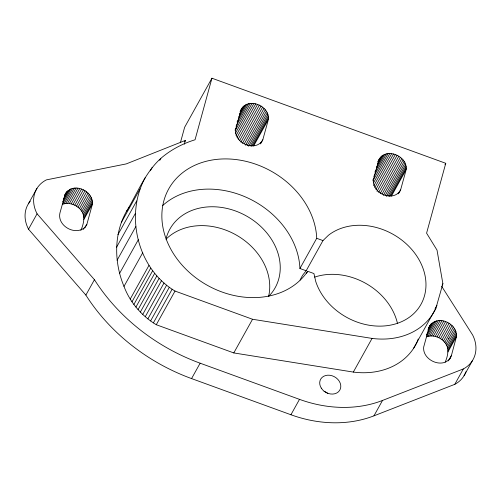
<?xml version="1.0" encoding="UTF-8"?>
<svg xmlns="http://www.w3.org/2000/svg" width="501" height="501" viewBox="0 0 501 501"><rect width="100%" height="100%" fill="white"/><g stroke="black" fill="none" stroke-linecap="round" stroke-linejoin="round"><path stroke-width="0.75" d="M80.868 230.391C84.462 222.081 85.984 213.169 78.031 207.245C73.71 203.857 67.648 202.341 62.393 204.314L70.96 188.921C80.623 185.27 93.217 193.436 92.428 204.082L86.836 224.473L84.957 227.836M268.417 119.388C269.882 105.868 248.139 96.731 241.213 109.487L235.915 128.325C232.37 142.434 255.591 153.149 262.818 139.779L268.417 119.388L253.625 145.966M406.198 169.538C407.664 156.011 385.92 146.881 378.994 159.637L373.696 178.469C370.151 192.578 393.373 203.3 400.6 189.929L406.198 169.538L391.406 196.11M445.189 362.154C448.727 354.101 449.704 345.421 442.082 339.741C437.761 336.353 431.699 334.843 426.445 336.81L435.012 321.423C444.675 317.766 457.269 325.932 456.48 336.578L451.414 355.497L449.378 359.662M418.216 339.008L417.189 341.845A73.866 59.763 29.1 0 1 353.324 372.08L233.792 352.936L156.281 324.723C141.702 315.912 130.022 302.416 123.985 286.403C114.09 262.53 113.608 234.186 126.496 211.316C137.424 193.392 144.964 172.72 160.865 158.347C170.803 149.78 182.533 143.63 195.046 139.773L211.942 78.212L445.758 163.307L426.589 233.165L437.022 250.118L442.89 283.716L435.926 308.178L413.381 348.671M435.926 308.178A73.866 59.763 29.1 0 1 372.061 338.413L252.535 319.262L175.024 291.056C137.637 268.931 124.53 215.248 145.24 177.648M180.51 142.29L184.637 127.273L211.942 78.212M184.337 144.169L185.37 140.418L126.214 163.915L46.386 179.884A33.58 27.167 29.1 0 0 37.074 213.795L28.513 229.189L85.871 295.095A176.947 143.154 29.1 0 0 191.564 378.587L290.931 414.753A114.748 92.835 29.1 0 0 373.946 415.836L454.789 384.336A34.268 27.724 29.1 0 0 465.961 371.767M28.388 203.807L36.955 188.414M64.479 195.515L66.952 191.595L70.96 188.921M64.347 196.279L66.952 191.595M63.276 199.229L68.117 190.524M62.757 201.678L69.464 189.629M64.015 203.807L72.582 188.414M65.737 203.506L74.305 188.119M67.535 203.425L76.096 188.032M69.363 203.556L77.931 188.163M71.205 203.901L79.772 188.508M73.027 204.452L81.588 189.065M74.787 205.203L83.354 189.81M76.465 206.136L85.032 190.749M78.031 207.245L86.598 191.852M79.459 208.497L88.026 193.11M80.717 209.888L89.284 194.494M81.795 211.372L90.362 195.985M82.665 212.944L91.232 197.551M83.316 214.566L91.883 199.173M83.736 216.213L92.303 200.826M83.924 217.86L92.485 202.467M83.861 219.469L92.428 204.082M83.191 229.458L86.836 224.473M121.292 222.563L140.029 188.896M150.35 170.772L152.229 167.403M117.954 234.612L136.692 200.939M159.744 160.37L160.865 158.347M85.871 295.095L94.439 279.702L37.074 213.795M116.545 247.243L135.289 213.576M117.096 260.244L135.84 226.577M184.625 141.752L185.37 140.418M119.589 273.377L138.332 239.703M123.985 286.403L142.729 252.736M130.21 299.097L148.947 265.43M131.97 301.821L150.713 268.154M240.073 111.535L241.97 108.128M240.286 111.673L242.941 106.907M239.553 114.015L244.106 105.836M133.873 304.489L152.611 270.816M238.62 117.203L245.446 104.941M237.086 121.95L246.943 104.233M236.052 126.208L248.565 103.726M135.909 307.088L154.646 273.414M235.151 129.69L235.915 128.325M235.119 130.68L250.293 103.425M235.395 133.322L252.084 103.344M138.069 309.612L156.807 275.938M236.09 135.495L253.919 103.475M237.173 137.205L255.76 103.82M140.355 312.054L159.093 278.387M238.232 139.121L257.577 104.371M142.754 314.415L161.491 280.748M239.616 140.556L259.336 105.122M240.918 142.171L261.021 106.055M145.265 316.682L164.002 283.015M242.484 143.28L262.587 107.164M244.288 143.85L264.008 108.416M147.883 318.855L166.62 285.182M245.553 145.234L265.273 109.807M247.381 145.365L266.344 111.291M150.594 320.922L169.332 287.248M248.634 146.248L267.215 112.863M250.425 145.829L267.866 114.485M251.602 146.11L268.292 116.132M153.394 322.876L172.137 289.209M252.924 145.716L268.473 117.779M156.281 324.723L175.024 291.056M260.332 143.724L261.09 142.365M260.545 143.868L262.818 139.779M191.564 378.587L200.131 363.194A176.947 143.154 29.1 0 1 94.439 279.702M233.792 352.936L252.535 319.262M322.97 240.58L306.167 270.772L299.917 268.498L316.72 238.307L322.97 240.58L328.474 235.245A58.786 47.557 29.1 0 1 414.659 253.055A58.786 47.557 29.1 0 1 395.183 324.015A58.786 47.557 29.1 0 1 315.762 281.556L313.92 273.546L307.67 271.273A80.83 65.393 29.1 0 1 181.713 264.678A80.83 65.393 29.1 0 1 210.345 160.345A80.83 65.393 29.1 0 1 316.72 238.307M306.549 273.283L307.67 271.273M377.854 161.685L379.752 158.278M378.067 161.823L380.722 157.051M377.334 164.159L381.887 155.98M376.401 167.353L383.227 155.085M374.867 172.094L384.724 154.377M373.834 176.358L386.352 153.87M372.938 179.834L373.696 178.469M372.901 180.83L388.075 153.569M373.558 182.79L389.866 153.488M373.871 185.646L391.701 153.619M374.955 187.355L393.542 153.964M376.013 189.265L395.358 154.515M377.021 191.382L397.124 155.266M378.7 192.315L398.802 156.206M380.265 193.424L400.368 157.308M382.069 194L401.789 158.566M383.334 195.384L403.055 159.951M385.163 195.509L404.125 161.441M386.415 196.398L404.996 163.007M388.206 195.972L405.653 164.629M389.383 196.26L406.073 166.276M390.705 195.86L406.255 167.923M398.113 193.874L398.871 192.509M398.702 193.336L400.6 189.929M290.931 414.753L299.498 399.36A114.748 92.835 29.1 0 0 382.513 400.449L463.35 368.943A34.268 27.724 29.1 0 0 472.662 335.031L441.594 286.19M445.001 164.672L445.758 163.307M353.324 372.08L372.061 338.413M442.145 285.063L442.89 283.716M373.946 415.836L382.513 400.449M435.081 308.71L436.96 305.341M428.53 328.017L431.004 324.097L435.012 321.423M428.023 329.445L431.004 324.097M428.073 330.384L432.169 323.026M426.439 334.843L433.515 322.13M428.067 336.303L436.634 320.909M429.789 336.002L438.356 320.615M431.58 335.92L440.147 320.527M433.415 336.052L441.982 320.659M435.256 336.396L443.823 321.009M437.072 336.948L445.639 321.561M438.838 337.699L447.406 322.312M440.517 338.638L449.084 323.245M442.082 339.741L450.649 324.354M443.51 340.999L452.077 325.606M444.769 342.383L453.336 326.99M445.846 343.874L454.413 328.481M446.717 345.44L455.284 330.053M447.368 347.061L455.935 331.675M447.788 348.709L456.355 333.322M447.969 350.356L456.536 334.962M447.913 351.965L456.48 336.578M448.414 360.889L451.414 355.497M454.789 384.336L463.35 368.943M464.058 375.719L472.625 360.332M65.982 192.822L65.224 194.181L59.926 213.013C57.127 225.331 74.016 235.514 83.936 228.124M430.033 325.318L429.276 326.677L423.677 347.068C422.211 360.588 443.955 369.725 450.881 356.969M126.496 211.316L127.373 210.038M128.243 208.754L129.559 206.838M306.167 270.772L303.124 274.611A58.786 47.557 29.1 0 0 300.093 280.04M200.131 363.194L299.498 399.36M448.57 338.169L448.94 338.601M324.066 391.337A11.022 8.918 29.1 0 1 327.823 393.429M28.513 229.189A33.58 27.167 29.1 0 1 30.235 201.245M166.019 239.209A60.252 48.747 29.1 0 1 235.758 234.756A60.252 48.747 29.1 0 1 268.611 296.404M314.634 277.116A58.786 47.557 29.1 0 1 397.443 323.289M166.257 237.981A60.252 48.747 29.1 0 1 247.018 216.313A60.252 48.747 29.1 0 1 268.492 296.567M162.562 205.654A80.83 65.393 29.1 0 1 247.294 197.77A80.83 65.393 29.1 0 1 299.917 268.498M321.285 388.118A11.022 8.918 29.1 0 0 339.572 390.492A11.022 8.918 29.1 0 0 329.89 375.274A11.022 8.918 29.1 0 0 321.285 388.118"/></g></svg>
